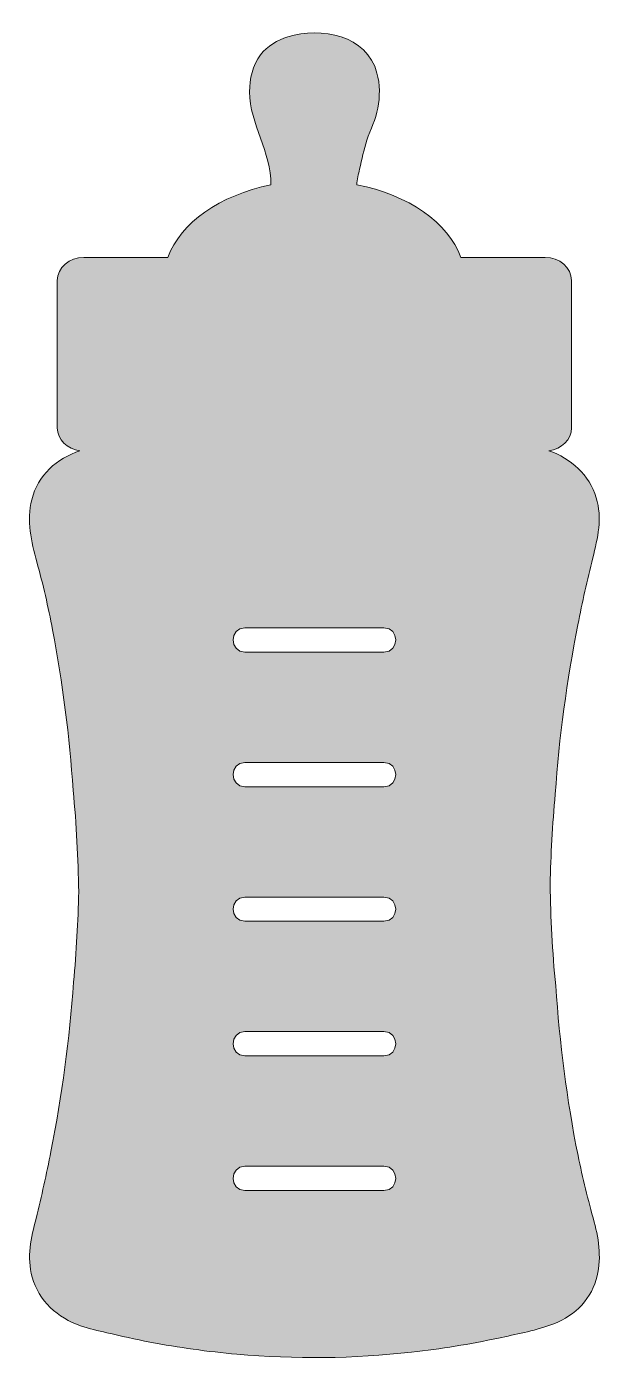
# Model space of a CAD drawing. Header units: inches. Extents: x 0 to 44, y 0 to 102.
import ezdxf

# ---------------------------------------------------------------- set-up
doc = ezdxf.new("R2010")
doc.units = ezdxf.units.IN
doc.header["$MEASUREMENT"] = 0
doc.layers.add('Layer 1', color=7, linetype='Continuous')

msp = doc.modelspace()

# ---------------------------------------------------------------- hatches: boundary and pattern name
at = {"layer": 'Layer 1', "true_color": 0x8fd3d1}
h = msp.add_hatch(color=133, dxfattribs=at)
h.dxf.hatch_style = 2
edge = h.paths.add_edge_path()
edge.add_spline(control_points=[(3.77, 35.74), (3.73, 33.47), (3.6, 31.13), (3.37, 28.8), (3.09, 24.44), (2.48, 20.09), (1.64, 15.8), (1.3, 14.09), (0.93, 12.38), (0.5, 10.68), (0.12, 9.19), (-0.22, 7.7), (0.2, 6.18), (0.69, 4.37), (2.18, 3.03), (3.92, 2.44), (4.57, 2.22), (5.26, 2.07), (5.92, 1.91), (7.02, 1.65), (8.13, 1.41), (9.24, 1.19), (11.45, 0.77), (13.67, 0.46), (15.91, 0.26), (20.37, -0.13), (24.86, -0.08), (29.31, 0.42), (31.55, 0.66), (33.77, 1.03), (35.97, 1.5), (37.29, 1.78), (38.64, 2.04), (39.92, 2.48), (41.58, 3.06), (42.97, 4.26), (43.47, 5.99), (43.89, 7.43), (43.7, 8.98), (43.31, 10.4), (42.85, 12.09), (42.42, 13.78), (42.07, 15.5), (41.21, 19.79), (40.66, 24.15), (40.36, 28.51), (40.1, 31.13), (39.97, 33.76), (39.93, 36.28), (39.98, 38.55), (40.1, 40.89), (40.33, 43.22), (40.61, 47.59), (41.22, 51.93), (42.06, 56.22), (42.4, 57.93), (42.78, 59.64), (43.2, 61.34), (43.59, 62.87), (43.94, 64.4), (43.47, 65.96), (42.95, 67.7), (41.51, 68.98), (39.83, 69.57), (40.81, 69.69), (41.57, 70.42), (41.57, 71.32), (41.57, 71.32), (41.57, 82.63), (41.57, 82.63), (41.57, 83.61), (40.66, 84.4), (39.54, 84.4), (39.54, 84.4), (33.08, 84.4), (33.08, 84.4), (32.12, 87.07), (29.06, 89.2), (25.11, 89.97), (25.1, 90.35), (25.24, 90.79), (25.32, 91.16), (25.47, 91.91), (25.65, 92.65), (25.88, 93.38), (26.15, 94.21), (26.56, 94.98), (26.72, 95.85), (26.88, 96.73), (26.88, 97.67), (26.65, 98.54), (25.89, 101.44), (22.36, 102.1), (19.82, 101.32), (19, 101.07), (18.24, 100.62), (17.72, 99.93), (17.1, 99.12), (16.88, 98.1), (16.88, 97.09), (16.88, 94.6), (18.57, 92.47), (18.51, 89.96), (14.6, 89.17), (11.57, 87.05), (10.62, 84.4), (10.62, 84.4), (4.17, 84.4), (4.17, 84.4), (3.04, 84.4), (2.13, 83.61), (2.13, 82.63), (2.13, 82.63), (2.13, 71.32), (2.13, 71.32), (2.13, 70.43), (2.89, 69.69), (3.87, 69.57), (2.09, 68.97), (0.63, 67.68), (0.17, 65.81), (-0.22, 64.21), (0.12, 62.59), (0.56, 61.04), (1.04, 59.33), (1.43, 57.58), (1.77, 55.83), (2.55, 51.76), (3.06, 47.64), (3.34, 43.51), (3.61, 40.9), (3.73, 38.26), (3.77, 35.74)], knot_values=[0, 0, 0, 0, 1, 1, 1, 2, 2, 2, 3, 3, 3, 4, 4, 4, 5, 5, 5, 6, 6, 6, 7, 7, 7, 8, 8, 8, 9, 9, 9, 10, 10, 10, 11, 11, 11, 12, 12, 12, 13, 13, 13, 14, 14, 14, 15, 15, 15, 16, 16, 16, 17, 17, 17, 18, 18, 18, 19, 19, 19, 20, 20, 20, 21, 21, 21, 22, 22, 22, 23, 23, 23, 24, 24, 24, 25, 25, 25, 26, 26, 26, 27, 27, 27, 28, 28, 28, 29, 29, 29, 30, 30, 30, 31, 31, 31, 32, 32, 32, 33, 33, 33, 34, 34, 34, 35, 35, 35, 36, 36, 36, 37, 37, 37, 38, 38, 38, 39, 39, 39, 40, 40, 40, 41, 41, 41, 42, 42, 42, 43, 43, 43, 44, 44, 44, 44], degree=3, periodic=1)
edge = h.paths.add_edge_path()
edge.add_spline(control_points=[(27.18, 55.99), (28.39, 55.99), (28.39, 54.12), (27.18, 54.12), (27.18, 54.12), (16.52, 54.12), (16.52, 54.12), (15.31, 54.12), (15.31, 55.99), (16.52, 55.99), (16.52, 55.99), (27.18, 55.99), (27.18, 55.99)], knot_values=[0, 0, 0, 0, 1, 1, 1, 2, 2, 2, 3, 3, 3, 4, 4, 4, 4], degree=3, periodic=1)
edge = h.paths.add_edge_path()
edge.add_spline(control_points=[(27.18, 45.66), (28.39, 45.66), (28.39, 43.79), (27.18, 43.79), (27.18, 43.79), (16.52, 43.79), (16.52, 43.79), (15.31, 43.79), (15.31, 45.66), (16.52, 45.66), (16.52, 45.66), (27.18, 45.66), (27.18, 45.66)], knot_values=[0, 0, 0, 0, 1, 1, 1, 2, 2, 2, 3, 3, 3, 4, 4, 4, 4], degree=3, periodic=1)
edge = h.paths.add_edge_path()
edge.add_spline(control_points=[(27.18, 35.33), (28.39, 35.33), (28.39, 33.47), (27.18, 33.47), (27.18, 33.47), (16.52, 33.47), (16.52, 33.47), (15.31, 33.47), (15.31, 35.33), (16.52, 35.33), (16.52, 35.33), (27.18, 35.33), (27.18, 35.33)], knot_values=[0, 0, 0, 0, 1, 1, 1, 2, 2, 2, 3, 3, 3, 4, 4, 4, 4], degree=3, periodic=1)
edge = h.paths.add_edge_path()
edge.add_spline(control_points=[(27.18, 25.01), (28.39, 25.01), (28.39, 23.14), (27.18, 23.14), (27.18, 23.14), (16.52, 23.14), (16.52, 23.14), (15.31, 23.14), (15.31, 25.01), (16.52, 25.01), (16.52, 25.01), (27.18, 25.01), (27.18, 25.01)], knot_values=[0, 0, 0, 0, 1, 1, 1, 2, 2, 2, 3, 3, 3, 4, 4, 4, 4], degree=3, periodic=1)
edge = h.paths.add_edge_path()
edge.add_spline(control_points=[(27.18, 14.68), (28.39, 14.68), (28.39, 12.81), (27.18, 12.81), (27.18, 12.81), (16.52, 12.81), (16.52, 12.81), (15.31, 12.81), (15.31, 14.68), (16.52, 14.68), (16.52, 14.68), (27.18, 14.68), (27.18, 14.68)], knot_values=[0, 0, 0, 0, 1, 1, 1, 2, 2, 2, 3, 3, 3, 4, 4, 4, 4], degree=3, periodic=1)

# ---------------------------------------------------------------- linework, layer by layer
at = {"layer": 'Layer 1', "lineweight": 0}
for points, knots in [([(3.77, 35.74), (3.73, 33.47), (3.6, 31.13), (3.37, 28.8), (3.09, 24.44), (2.48, 20.09), (1.64, 15.8), (1.3, 14.09), (0.93, 12.38), (0.5, 10.68), (0.12, 9.19), (-0.22, 7.7), (0.2, 6.18), (0.69, 4.37), (2.18, 3.03), (3.92, 2.44), (4.57, 2.22), (5.26, 2.07), (5.92, 1.91), (7.02, 1.65), (8.13, 1.41), (9.24, 1.19), (11.45, 0.77), (13.67, 0.46), (15.91, 0.26), (20.37, -0.13), (24.86, -0.08), (29.31, 0.42), (31.55, 0.66), (33.77, 1.03), (35.97, 1.5), (37.29, 1.78), (38.64, 2.04), (39.92, 2.48), (41.58, 3.06), (42.97, 4.26), (43.47, 5.99), (43.89, 7.43), (43.7, 8.98), (43.31, 10.4), (42.85, 12.09), (42.42, 13.78), (42.07, 15.5), (41.21, 19.79), (40.66, 24.15), (40.36, 28.51), (40.1, 31.13), (39.97, 33.76), (39.93, 36.28), (39.98, 38.55), (40.1, 40.89), (40.33, 43.22), (40.61, 47.59), (41.22, 51.93), (42.06, 56.22), (42.4, 57.93), (42.78, 59.64), (43.2, 61.34), (43.59, 62.87), (43.94, 64.4), (43.47, 65.96), (42.95, 67.7), (41.51, 68.98), (39.83, 69.57), (40.81, 69.69), (41.57, 70.42), (41.57, 71.32), (41.57, 71.32), (41.57, 82.63), (41.57, 82.63), (41.57, 83.61), (40.66, 84.4), (39.54, 84.4), (39.54, 84.4), (33.08, 84.4), (33.08, 84.4), (32.12, 87.07), (29.06, 89.2), (25.11, 89.97), (25.1, 90.35), (25.24, 90.79), (25.32, 91.16), (25.47, 91.91), (25.65, 92.65), (25.88, 93.38), (26.15, 94.21), (26.56, 94.98), (26.72, 95.85), (26.88, 96.73), (26.88, 97.67), (26.65, 98.54), (25.89, 101.44), (22.36, 102.1), (19.82, 101.32), (19, 101.07), (18.24, 100.62), (17.72, 99.93), (17.1, 99.12), (16.88, 98.1), (16.88, 97.09), (16.88, 94.6), (18.57, 92.47), (18.51, 89.96), (14.6, 89.17), (11.57, 87.05), (10.62, 84.4), (10.62, 84.4), (4.17, 84.4), (4.17, 84.4), (3.04, 84.4), (2.13, 83.61), (2.13, 82.63), (2.13, 82.63), (2.13, 71.32), (2.13, 71.32), (2.13, 70.43), (2.89, 69.69), (3.87, 69.57), (2.09, 68.97), (0.63, 67.68), (0.17, 65.81), (-0.22, 64.21), (0.12, 62.59), (0.56, 61.04), (1.04, 59.33), (1.43, 57.58), (1.77, 55.83), (2.55, 51.76), (3.06, 47.64), (3.34, 43.51), (3.61, 40.9), (3.73, 38.26), (3.77, 35.74)], [0, 0, 0, 0, 1, 1, 1, 2, 2, 2, 3, 3, 3, 4, 4, 4, 5, 5, 5, 6, 6, 6, 7, 7, 7, 8, 8, 8, 9, 9, 9, 10, 10, 10, 11, 11, 11, 12, 12, 12, 13, 13, 13, 14, 14, 14, 15, 15, 15, 16, 16, 16, 17, 17, 17, 18, 18, 18, 19, 19, 19, 20, 20, 20, 21, 21, 21, 22, 22, 22, 23, 23, 23, 24, 24, 24, 25, 25, 25, 26, 26, 26, 27, 27, 27, 28, 28, 28, 29, 29, 29, 30, 30, 30, 31, 31, 31, 32, 32, 32, 33, 33, 33, 34, 34, 34, 35, 35, 35, 36, 36, 36, 37, 37, 37, 38, 38, 38, 39, 39, 39, 40, 40, 40, 41, 41, 41, 42, 42, 42, 43, 43, 43, 44, 44, 44, 44]), ([(27.18, 55.99), (28.39, 55.99), (28.39, 54.12), (27.18, 54.12), (27.18, 54.12), (16.52, 54.12), (16.52, 54.12), (15.31, 54.12), (15.31, 55.99), (16.52, 55.99), (16.52, 55.99), (27.18, 55.99), (27.18, 55.99)], [0, 0, 0, 0, 1, 1, 1, 2, 2, 2, 3, 3, 3, 4, 4, 4, 4]), ([(27.18, 45.66), (28.39, 45.66), (28.39, 43.79), (27.18, 43.79), (27.18, 43.79), (16.52, 43.79), (16.52, 43.79), (15.31, 43.79), (15.31, 45.66), (16.52, 45.66), (16.52, 45.66), (27.18, 45.66), (27.18, 45.66)], [0, 0, 0, 0, 1, 1, 1, 2, 2, 2, 3, 3, 3, 4, 4, 4, 4]), ([(27.18, 35.33), (28.39, 35.33), (28.39, 33.47), (27.18, 33.47), (27.18, 33.47), (16.52, 33.47), (16.52, 33.47), (15.31, 33.47), (15.31, 35.33), (16.52, 35.33), (16.52, 35.33), (27.18, 35.33), (27.18, 35.33)], [0, 0, 0, 0, 1, 1, 1, 2, 2, 2, 3, 3, 3, 4, 4, 4, 4]), ([(27.18, 25.01), (28.39, 25.01), (28.39, 23.14), (27.18, 23.14), (27.18, 23.14), (16.52, 23.14), (16.52, 23.14), (15.31, 23.14), (15.31, 25.01), (16.52, 25.01), (16.52, 25.01), (27.18, 25.01), (27.18, 25.01)], [0, 0, 0, 0, 1, 1, 1, 2, 2, 2, 3, 3, 3, 4, 4, 4, 4]), ([(27.18, 14.68), (28.39, 14.68), (28.39, 12.81), (27.18, 12.81), (27.18, 12.81), (16.52, 12.81), (16.52, 12.81), (15.31, 12.81), (15.31, 14.68), (16.52, 14.68), (16.52, 14.68), (27.18, 14.68), (27.18, 14.68)], [0, 0, 0, 0, 1, 1, 1, 2, 2, 2, 3, 3, 3, 4, 4, 4, 4])]:
    msp.add_open_spline(points, degree=3, knots=knots, dxfattribs=at)

doc.saveas('drawing.dxf')
